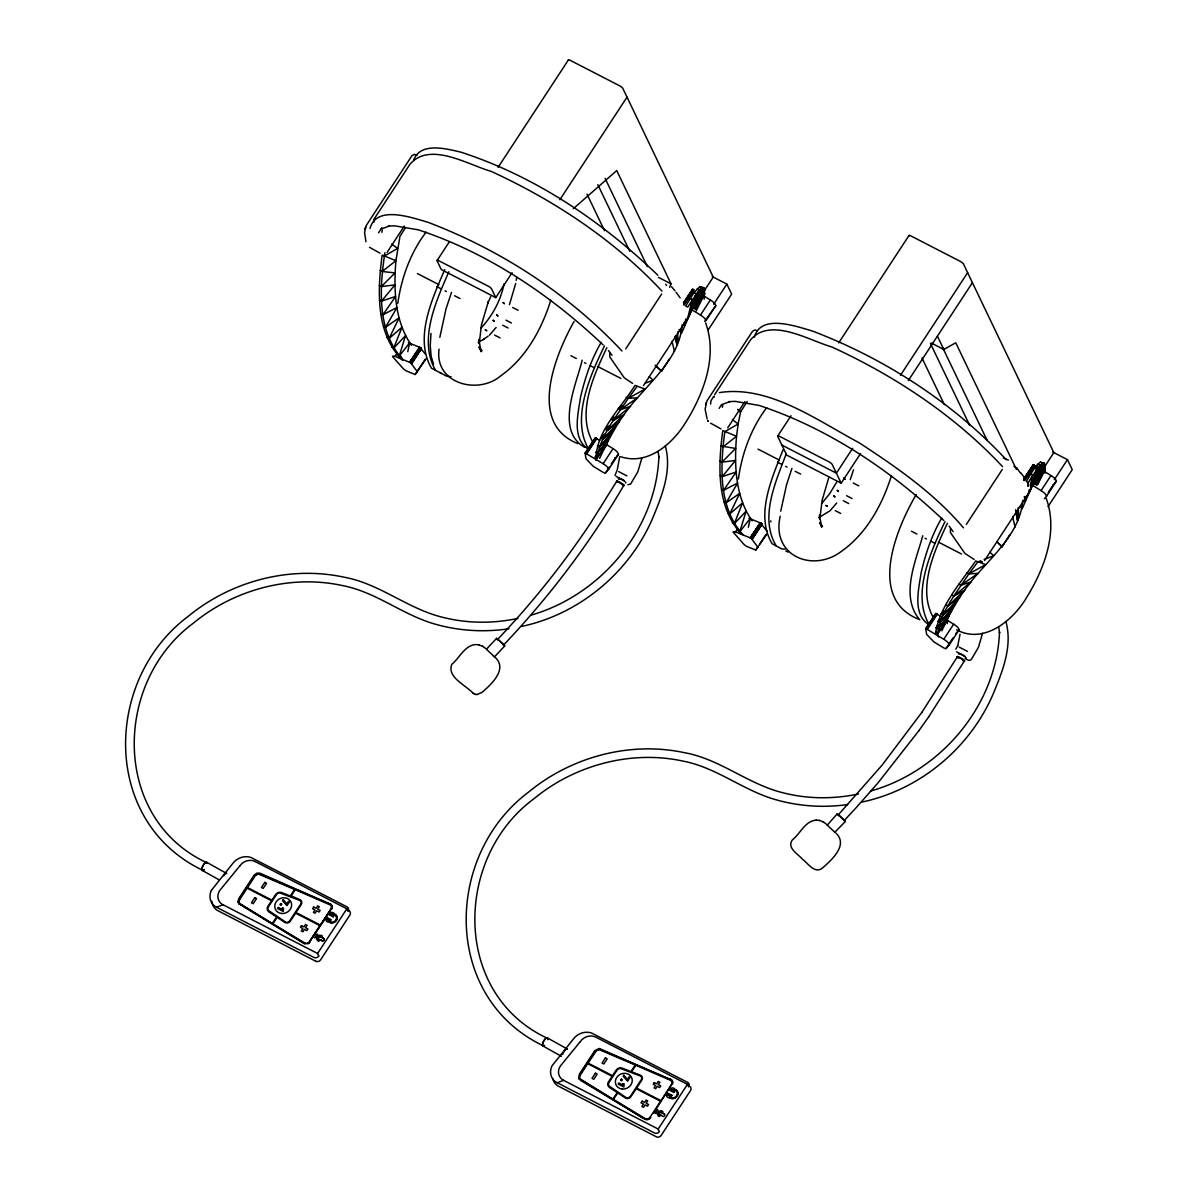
<?xml version="1.0" encoding="UTF-8"?>
<svg xmlns="http://www.w3.org/2000/svg" width="1197" height="1197" viewBox="0 0 1197 1197"><rect width="100%" height="100%" fill="white"/><g stroke="black" fill="none" stroke-linecap="round" stroke-linejoin="round"><path stroke-width="1.5" d="M304.741 943.924A4.055 3.621 -25.6 0 1 304.277 943.7L238.966 903.84L238.008 901.266L238.742 898.693L254.138 875.172L256.846 873.122L260.108 873.226L330.177 904.124A4.055 3.621 -25.6 0 1 332.168 906.787M238.068 901.79L238.502 902.927L239.041 899.321L254.437 875.8L258.821 873.511L330.177 904.124M579.318 1078.946L579.348 1074.248L594.744 1050.727L599.128 1048.437L670.784 1079.679L599.428 1049.066L595.044 1051.355L579.647 1074.876L579.109 1078.467M1028.253 486.147L1028.328 482.615L1032.802 475.029L1042.452 463.224L1044.233 463.179L1045.205 465.109L1044.921 473.294M402.252 359.968C375.334 332.975 377.564 290.063 382.172 255.051L395.923 260.692C393.618 289.27 394.471 320.961 411.499 345.275M403.03 359.788C376.846 331.494 379.464 288.193 384.91 252.672M741.586 534.296C716.06 506.989 718.2 465.169 722.779 430.606L736.529 436.247C734.225 464.825 735.078 496.516 752.105 520.83M743.621 535.343C718.095 508.037 720.25 466.217 724.828 431.653L738.175 424.007L740.554 411.933L747.137 401.519M430.247 345.335L431.025 333.454M780.22 516.236C771.063 555.573 812.419 573.198 841.341 551.413C866.538 533.653 882.354 504.685 891.421 475.718M682.14 324.821C679.941 354.806 656.061 376.412 637.462 397.853C621.093 415.598 609.662 436.71 599.622 458.361M1022.747 500.361C1020.547 530.346 996.652 551.967 978.069 573.393C962.657 590.375 951.091 610.096 941.874 630.864M334.262 914.897L334.307 914.358A4.653 4.16 -25.6 0 1 335.968 920.239A4.653 4.16 -25.6 0 1 329.384 921.87L329.384 921.87A4.653 4.16 -25.6 0 0 335.938 920.194A4.653 4.16 -25.6 0 0 334.292 914.313M674.839 1090.407L674.913 1089.898A4.653 4.16 -25.6 0 1 676.559 1095.779A4.653 4.16 -25.6 0 1 669.991 1097.41L669.976 1097.38M947.321 623.592L947.665 620.196L937.64 633.632L938.568 636.954M595.822 455.922L594.999 457.03L597.049 458.092C600.325 435.439 616.156 416.975 628.245 398.317L645.033 389.085L635.068 385.389C620.585 408.521 595.582 431.623 595.926 460.351M935.605 632.585C940.348 605.173 960.353 583.238 975.66 560.944L985.64 564.64L968.852 573.872C956.762 592.53 940.917 610.979 937.64 633.632L935.605 632.585L936.428 631.477M704.165 299.19L704.614 289.554L703.627 287.624L699.811 286.607L694.036 292.592L685.686 306.013L687.736 307.06L699.317 289.689L703.627 287.624L695.442 307.434L695.666 309.29L693.617 308.242M619.747 456.581L617.173 470.197L614.959 475.329M690.145 298.427L692.195 299.474L689.876 314.257L681.512 333.35L679.043 329.504M1027.774 486.027L1028.328 482.615L1026.293 481.568L1030.752 473.967L1032.802 475.029L1030.482 489.812L1022.118 508.905L1020.472 506.346M960.054 634.245L957.69 645.916M685.761 318.986L684.639 325.808L684.011 322.621M1026.083 496.246L1025.231 501.348L1024.303 496.59M413.713 160.084C420.312 141.485 447.394 148.967 461.324 152.288C535.388 176.438 601.971 221.43 657.811 275.205M397.778 303.44C401.399 277.869 410.406 252.836 426.087 232.143M439.838 337.315L446.047 308.826L451.508 292.367M516.221 280.367L516.76 277.225M738.384 478.995C741.99 453.424 751.013 428.391 766.693 407.683M780.728 511.179L786.653 484.381L791.935 468.416M416.945 155.296L414.312 154.338L411.858 155.834L366.342 225.365L364.546 232.278L365.953 241.749M585.124 453.05L586.006 458.765L593.114 466.202L602.809 472.172A4.249 1.062 33.2 0 0 605.398 473.069L608.63 469.359L607.807 467.533A7.766 1.945 33.2 0 0 603.991 464.212L585.183 453.02L595.133 437.922L599.697 440.391M608.63 469.359L618.505 454.276L617.682 452.451A7.766 1.945 33.2 0 0 613.866 449.129L605.637 444.042M693.063 310.472L701.292 315.574A7.766 1.945 33.2 0 1 705.123 318.881L705.931 320.721L715.806 305.639L714.983 303.799A7.766 1.945 33.2 0 0 711.168 300.492L704.435 296.302M757.551 330.836L754.918 329.893L752.464 331.374L706.948 400.92L705.123 409.15L707.113 418.965M925.73 628.605L926.598 634.305L933.72 641.757L943.401 647.727A4.249 1.062 33.2 0 0 946.004 648.624L949.236 644.914L948.413 643.073A7.766 1.945 33.2 0 0 944.598 639.767L925.79 628.575L935.74 613.477L941.785 616.859M949.236 644.914L959.111 629.831L958.288 627.991A7.766 1.945 33.2 0 0 954.473 624.684L947.725 620.495M1044.383 498.745L1046.537 496.261L1045.714 494.436A7.766 1.945 33.2 0 0 1041.899 491.129L1032.188 485.114M1046.537 496.261L1056.412 481.179L1055.589 479.354A7.766 1.945 33.2 0 0 1051.774 476.047L1045.026 471.857M373.673 219.889L373.838 222.238M407.773 351.679L409.628 342.881L399.229 356.122L397.18 355.075M748.379 527.234L750.22 518.436L739.821 531.677L737.786 530.63M382.262 230.183L381.963 232.353M722.853 405.738L722.33 407.264M641.981 457.628L637.836 471.753L630.639 484.037L627.886 484.725M982.587 633.168L978.443 647.308L971.246 659.592L969.211 660.505M687.437 319.404L692.195 299.474M1028.043 494.96L1029.33 489.513M1030.198 485.892L1032.802 475.029M696.085 293.654L691.926 310.442L689.876 314.257L696.085 293.654L694.036 292.592M1036.692 469.194L1032.532 485.997L1030.482 489.812L1036.692 469.194L1034.642 468.147L1030.752 473.967M504.117 283.719C500.795 300.312 492.521 315.724 481.014 328.053M515.683 283.494L509.458 304.622M364.965 229.076L365.19 228.283M365.28 227.969L365.519 227.161M705.557 404.631L705.796 403.823M705.886 403.509L706.125 402.716M399.229 356.122L405.499 335.639L393.708 348.162L391.658 347.115M739.821 531.677L746.09 511.194L734.315 523.717L732.265 522.655M699.317 289.689L691.926 310.442L699.317 289.689L697.282 288.627M1036.826 467.518L1037.874 464.182L1040.402 462.162L1044.233 463.179L1036.048 482.975L1036.273 484.845L1034.223 483.783M1039.924 465.244L1032.532 485.997L1039.924 465.244L1037.874 464.182L1034.642 468.147M444.775 269.609C432.132 298.786 413.908 338.197 431.504 368.182L441.08 373.329M448.875 271.719C436.217 300.896 418.007 340.307 435.588 370.292M550.815 300.178C541.747 329.13 525.932 358.098 500.735 375.858C478.142 395.145 434.316 383.758 439.06 349.12M601.193 342.357C591.228 359.384 584.914 378.207 580.5 397.374C578.136 413.833 571.418 438.91 588.715 449.369M604.425 346.008C590.226 375.304 570.715 418.77 588.685 449.189M606.849 347.669C593.682 375.379 576.4 413.13 592.754 442.052M783.018 449.818C771.915 478.321 754.978 514.86 772.11 543.737L781.686 548.884L785.112 549.124M786.369 453.468C775.791 481.568 759.167 517.538 776.195 545.847M828.908 477.229L822.13 500.211L819.78 519.154L819.496 515.189L821.681 527.264L819.975 522.954L822.519 526.485L819.556 522.73M853.506 469.748L850.244 479.683M941.785 517.912C931.835 534.939 925.52 553.762 921.106 572.929C918.742 589.373 912.024 614.45 929.306 624.924M945.032 521.548C930.832 550.844 911.321 594.311 929.276 624.744M947.44 523.224C934.288 550.919 917.007 588.685 933.361 617.607M334.068 915.376L330.013 913.281L334.247 914.852M582.191 360.177L582.071 360.536C576.311 384.626 554.944 430.396 584.63 447.319M922.797 535.732L922.663 536.091C915.63 561.662 899.875 596.39 919.745 619.822M521.518 626.465C578.959 614.27 628.649 573.139 652.126 519.453C661.627 496.695 672.31 470.78 665.263 445.912M862.109 802.02C919.55 789.825 969.241 748.694 992.717 695.008C1002.218 672.25 1012.916 646.335 1005.869 621.467M701.846 287.669L693.557 308.003L701.846 287.669L699.811 286.607M1042.452 463.224L1034.163 483.558L1042.452 463.224L1040.402 462.162M393.708 348.162L401.968 327.245L389.115 338.482L387.065 337.434M669.647 287.31L671.023 283.839L616.739 170.558L573.243 208.757M734.315 523.717L742.574 502.8L729.721 514.037L727.671 512.989M703.627 287.624L694.739 307.001L695.442 307.434L704.614 289.554L695.666 309.29L704.794 293.445L696.19 310.966M1044.233 463.179L1035.33 482.556L1036.048 482.975L1045.205 465.109L1036.273 484.845L1045.4 468.985L1037.575 484.92M490.74 296.661L487.778 303.155L488.301 301.674L481.523 324.656L479.189 343.614L478.89 339.634L481.074 351.709L479.369 347.414L481.912 350.93L478.95 347.19M389.115 338.482L399.11 317.833L385.524 327.275L383.474 326.227M729.721 514.037L739.716 493.373L726.13 502.83L724.08 501.767M609.857 353.22L609.782 356.915L624.325 377.908L632.615 383.399M950.463 528.775L950.388 532.47L964.932 553.463L974.178 559.433M836.628 482.271L829.416 494.077L821.606 503.608M503.413 644.809L503.638 644.959C549.603 596.57 590.061 542.944 623.832 485.369L616.814 481.164L590.585 523.089C563.024 564.4 531.872 603.318 497.668 639.333L497.832 639.602M838.813 815.561L838.274 814.888L882.114 765.122L921.899 712.29M486.326 649.343L496.605 638.315L499.583 640.919M496.575 638.375L498.057 639.976M493.598 656.285L494.466 656.944L504.715 645.961L502.56 643.732M834.773 832.289L845.306 821.516L838.858 815.187L837.197 813.87L827.187 825.212M837.167 813.93L838.663 815.531M835.072 832.484L826.962 824.838M845.306 821.516L844.439 820.858M329.893 903.466A4.055 3.621 -25.6 0 1 331.21 908.613L320.377 925.116L295.988 912.548L301.18 904.633A3.905 3.501 -25.6 0 0 299.744 899.605L290.632 895.625M671.547 1084.527L671.771 1084.123A3.337 2.978 -25.6 0 0 670.814 1080.472L635.831 1065.27L631.567 1071.779L640.335 1075.175A3.905 3.501 -25.6 0 1 641.757 1080.173L636.595 1088.103L660.968 1100.671M211.435 890.254L233.43 862.663A15.381 13.751 -25.6 0 1 241.599 857.351A14.843 13.272 -25.6 0 1 251.026 857.501L347.04 906.862A3.591 3.217 -25.6 0 1 348.028 911.306L346.846 908.792L255.2 861.556M385.524 327.275L396.97 307.524L382.995 314.736L380.96 313.674M726.13 502.83L737.576 483.079L723.601 490.276L721.567 489.229M955.819 649.103L957.78 645.752M574.066 321.424C554.705 355.898 527.608 423.918 577.971 443.638M928.558 717.048L964.423 660.924L962.508 659.278L957.42 656.704L921.84 712.38M405.603 227.46L399.948 236.378L395.923 260.692L382.202 271.495L380.167 270.447M655.148 365.16L661.582 371.22L669.108 359.324M916.199 494.57C895.82 529.313 867.466 598.799 918.578 619.193M997.026 541.927L1002.188 546.775L1009.699 534.879M937.64 633.632L949.086 615.812L938.149 628.769L936.099 627.722L938.164 624.909M374.048 219.141L409.973 164.243C429.977 140.977 468.401 165.006 491.084 171.336C554.51 200.483 614.181 239.984 661.986 291.14M378.536 232.802L381.888 227.684M387.095 252.343L404.302 226.068M437.055 260.572L449.384 241.734M498.102 167.326L568.425 59.91M426.386 358.337L415.194 374.496L406.741 371.115A4.249 1.062 33.2 0 1 403.598 369.065L392.541 356.571A7.766 1.945 33.2 0 1 394.651 356.317L397.254 353.504M395.279 356.511L409.598 362.287L419.474 347.205L425.429 354.073M409.598 362.287L419.833 347.369M409.958 362.452L420.012 347.474M410.152 362.556L420.207 347.579M410.332 362.661L420.401 347.684M417.499 371.908L410.721 362.886L420.596 347.803M411.08 363.14L420.775 347.938M411.244 363.275L421.12 348.192L411.409 363.409M411.559 363.529L421.434 348.447M411.693 363.664L421.553 348.581M415.194 374.496L425.07 359.414M495.782 297.619L491.623 288.956A3.307 0.823 33.2 0 0 488.271 286.218L439.224 260.946A3.307 0.823 33.2 0 0 437.129 260.871L441.289 269.534L495.782 297.619L512.062 272.751M559.882 199.704L627.019 97.137M254.078 877.566L247.525 887.576L271.899 900.144L275.49 894.668A4.803 4.294 -25.6 0 1 281.549 892.558L290.347 895.954L294.612 889.461L258.732 874.169A3.875 3.471 -25.6 0 0 257.31 874.379M625.732 348.866L661.657 293.968M290.961 896.239L295.225 889.715L330.207 904.932A3.337 2.978 -25.6 0 1 331.15 908.568L331.539 909.256M683.427 302.901L692.435 289.285L694.021 289.928L684.145 305.011M585.468 453.035L595.478 437.982M683.652 302.856L692.779 289.33M585.752 453.109L595.627 438.027M684.041 302.961L692.928 289.375M585.917 453.169L595.956 438.162M684.205 303.021L693.258 289.509M586.261 453.319L596.136 438.252M684.564 303.17L693.452 289.599M586.455 453.424L596.33 438.341M683.756 304.786L693.632 289.704M586.844 453.648L596.719 438.566M704.105 291.021L713.232 277.061L622.874 88.473A3.307 0.823 33.2 0 0 619.507 85.735L570.46 60.449A3.307 0.823 33.2 0 0 568.38 60.374M689.502 315.439L643.447 385.629M603.198 463.673L613.073 448.591M700.499 315.035L710.375 299.953M713.666 304.233L726.863 284.093L712.26 276.567M605.398 473.069L609.348 467.039M611.308 464.017L615.258 457.987A4.249 1.062 33.2 0 1 614.615 457.912M704.674 321.409L715.806 305.639M708.31 329.729L731.651 294.088L726.863 284.093M239.295 904.244L238.667 903.211L303.993 943.041A4.055 3.621 -25.6 0 0 309.664 941.53L331.24 908.628M330.567 910.752L309.694 941.545M333.215 916.872L333.754 915.959L329.639 913.835L329.1 914.747L333.2 916.827M320.976 940.229L318.432 938.912A1.751 1.571 -25.6 0 1 320.003 936.518L323.818 938.478A1.526 1.377 -25.6 0 1 322.232 940.887L321.305 939.66L321.664 940.588M318.881 940.977L319.464 940.004A2.095 1.87 -25.6 0 1 318.282 937.221A2.095 1.87 -25.6 0 1 321.649 936.877L322.262 935.934A3.187 2.858 -25.6 0 0 317.729 936.473L316.891 936.009L317.878 934.573L316.906 934.049L314.467 937.835L317.115 937.401A3.007 2.678 -25.6 0 0 318.881 940.977L318.881 940.977A3.007 2.678 -25.6 0 1 317.1 937.371L317.115 937.401M330.028 913.326A2.484 2.214 -25.6 0 1 334.217 913.835A5.147 4.608 -25.6 0 1 336.911 919.715L335.998 921.106A5.147 4.608 -25.6 0 1 328.816 922.004A2.484 2.214 -25.6 0 1 326.272 919.072L329.878 921.525M318.791 956.014L317.579 953.485L346.846 908.792M714.639 394.696L750.579 339.798C770.584 316.532 809.007 340.561 831.691 346.891C895.102 376.038 954.787 415.539 1002.592 466.695M719.143 408.357L721.656 404.511M727.701 427.883L744.893 401.623M777.661 436.127L791.008 415.733M838.708 342.866L909.032 235.45M766.993 533.892L755.786 550.051L747.347 546.67A4.249 1.062 33.2 0 1 744.19 544.605L733.148 532.126A7.766 1.945 33.2 0 1 735.257 531.872L737.861 529.044M735.886 532.067L750.205 537.842L760.065 522.76L767.008 531.004M750.205 537.842L760.439 522.924M750.564 538.007L760.619 523.014M750.743 538.096L760.813 523.119M750.938 538.201L761.008 523.239M758.105 547.463L751.327 538.441L761.187 523.358M751.507 538.56L761.382 523.478M751.686 538.695L761.561 523.613M752.015 538.949L761.726 523.747M752.15 539.084L762.025 524.002M752.285 539.204L762.16 524.121M755.786 550.051L757.761 547.029M759.736 544.022L765.661 534.969M852.668 448.306L836.389 473.174L781.88 445.089M900.473 375.26L967.625 272.677M841.177 483.169L832.229 464.511A3.307 0.823 33.2 0 0 828.863 461.773L779.816 436.486A3.307 0.823 33.2 0 0 777.736 436.426L786.668 455.084L841.177 483.169L860.508 453.633M908.314 380.586L972.413 282.687M580.261 1075.145L587.742 1063.714L612.116 1076.283L608.54 1081.744A4.788 4.279 -25.6 0 0 609.482 1087.46L617.188 1092.532L612.909 1099.07L580.171 1078.991A3.875 3.471 -25.6 0 1 579.812 1076.043M966.338 524.406L1002.263 469.523M1024.019 478.456L1033.041 464.84L1037.604 467.294M926.074 628.575L935.949 613.492M1024.258 478.411L1033.25 464.855M926.209 628.605L936.234 613.567M1023.659 480.012L1033.535 464.93M926.523 628.724L936.383 613.642M1023.824 480.072L1033.699 464.99M926.687 628.784L936.563 613.702M1023.989 480.147L1033.864 465.064M926.867 628.874L936.937 613.896M1025.156 478.725L1034.238 465.244M927.451 629.203L937.326 614.121M1024.752 480.551L1034.627 465.468M631.881 1095.3L636.206 1088.686L660.594 1101.255M1044.757 466.501L1053.839 452.616L963.48 264.013A3.307 0.823 33.2 0 0 960.114 261.29L911.067 236.004A3.307 0.823 33.2 0 0 908.987 235.929M984.577 560.525L1030.093 490.979M943.805 639.228L953.665 624.146M1041.106 490.59L1050.981 475.508M1054.333 479.683L1067.455 459.633L1052.866 452.122M945.989 648.624L952.902 638.061M1048.243 492.431L1052.178 486.401M1048.018 506.645L1072.258 469.628L1067.455 459.633M670.5 1079.021A4.055 3.621 -25.6 0 1 671.816 1084.168L649.732 1117.774A3.337 2.978 -25.6 0 1 645.692 1118.851L613.477 1099.415L617.742 1092.906L625.418 1097.978A3.905 3.501 -25.6 0 0 630.999 1096.602M653.532 1113.24L671.846 1084.168M671.906 1095.33L667.776 1093.16L667.208 1094.028L671.352 1096.198L671.891 1095.285L671.352 1096.198M657.497 1109.589L655.073 1113.375L657.722 1112.956A3.007 2.678 -25.6 0 0 659.487 1116.532L660.071 1115.559A2.095 1.87 -25.6 0 1 658.889 1112.776A2.095 1.87 -25.6 0 1 662.255 1112.417L662.869 1111.489A3.187 2.858 -25.6 0 0 658.335 1112.013L657.527 1109.634M673.821 1092.427L674.36 1091.514L670.245 1089.39L669.677 1090.258L673.821 1092.427L674.39 1091.559M659.487 1114.706L660.385 1114.452L659.008 1114.422A1.751 1.571 -25.6 0 1 660.579 1112.028L664.425 1114.033A1.526 1.377 -25.6 0 1 662.839 1116.442L660.37 1114.407M669.991 1097.41L670.904 1096.676L666.864 1094.627A2.484 2.214 -25.6 0 0 669.437 1097.604A5.147 4.608 -25.6 0 0 676.574 1096.766L677.517 1095.27A5.147 4.608 -25.6 0 0 674.794 1089.345A2.484 2.214 -25.6 0 0 670.604 1088.836L674.689 1090.976L670.604 1088.836M687.437 1084.347L688.649 1086.876A3.591 3.217 -25.6 0 0 687.662 1082.402L591.617 1033.056A14.843 13.272 -25.6 0 0 582.206 1032.906A15.381 13.751 -25.6 0 0 574.036 1038.218L552.041 1065.809A15.381 13.751 -25.6 0 0 550.874 1074.741A14.843 13.272 -25.6 0 0 555.692 1081.923L654.535 1132.99A3.591 3.217 -25.6 0 0 659.382 1131.554L658.185 1129.04L687.437 1084.347L595.792 1037.111A11.506 10.294 -25.6 0 0 580.306 1041.704M623.832 485.369L622.904 485.279M964.423 660.924L962.792 660.52M382.995 314.736L395.564 296.482L381.589 301.09L379.554 300.028M723.601 490.276L736.155 472.037L722.195 476.63L720.16 475.583M843.705 819.825L844.259 820.469L855.631 808.289L877.73 783.197L918.982 730.559M713.651 396.491L710.853 400.965L710.614 404.077M918.922 730.649L928.618 716.958M595.508 452.167L597.542 453.229L610.964 434.96L599.458 446.9L597.423 445.853M938.149 628.769L951.57 610.515L940.064 622.455L938.029 621.408L940.333 618.625M626.211 397.254L628.245 398.317L637.103 386.451M607.059 444.641L597.049 458.092L608.48 440.272L597.542 453.229M966.817 572.809L968.852 573.872L977.71 561.992L980.912 560.735M630.176 1096.661L641.397 1079.499A3.187 2.843 -25.6 0 0 640.395 1075.968L620.435 1068.487A4.085 3.651 -25.6 0 0 617.323 1069.759L608.689 1082.926A4.07 3.636 -25.6 0 0 609.004 1085.948L626.211 1097.619A3.187 2.843 -25.6 0 0 630.161 1096.647M496.082 327.484L489.438 335.205M836.673 503.039L830.045 510.76L818.688 517.688M239.639 866.119L219.754 890.478A11.506 10.294 -25.6 0 0 222.956 904.797M580.246 1041.674L560.361 1066.033A11.506 10.294 -25.6 0 0 563.563 1080.352L658.185 1129.04M381.589 301.09L394.905 284.886L381.334 286.592L379.284 285.529M722.195 476.63L735.512 460.441L721.926 462.132L719.891 461.084M599.458 446.9L614.465 428.825L602.764 439.239L600.714 438.192L604.455 434.197M940.064 622.455L955.071 604.38L943.371 614.794L941.321 613.747L943.82 611.083M255.006 876.144L255.664 875.351A3.875 3.471 -25.6 0 1 256.861 874.558M936.099 627.722L938.283 625.133M616.35 456.745L618.505 454.276M1056.412 481.179L1053.165 484.89A4.249 1.062 33.2 0 1 1052.717 484.86M955.864 633.542L959.111 629.831M602.764 439.239L618.939 421.928L607.388 430.381L605.353 429.334L609.258 425.638M943.371 614.794L959.545 597.483L947.994 605.936L945.944 604.874M938.029 621.408L940.573 618.744M381.334 286.592L395.04 272.901L382.202 271.495M721.926 462.132L735.646 448.441L720.774 446.002M607.388 430.381L624.325 414.401L613.253 420.491L611.218 419.429L614.091 417.08M947.994 605.936L964.932 589.941L953.859 596.031L951.81 594.984M600.714 438.192L603.318 435.873M941.321 613.747L943.924 611.428M613.253 420.491L630.535 406.322L620.255 409.733L618.206 408.671L622.515 405.708M953.859 596.031L971.141 581.877L960.847 585.288L958.812 584.226M722.808 447.05L736.529 436.247L738.175 424.007L732.325 419.563M484.396 338.781L488.181 336.103M620.255 409.733L637.462 397.853L628.245 398.317M960.847 585.288L978.069 573.393L968.852 573.872M483.139 339.679L484.336 338.96L478.082 342.147M384.222 256.098L397.584 248.467L391.718 244.008M931.221 342.985L943.805 349.479L955.745 342.776L1016.418 469.389M381.125 229.106L389.13 226.083L388.367 226.143L394.486 225.799L418.396 229.854C487.852 252.806 550.306 294.881 603.168 344.945M721.716 404.661L729.736 401.638L728.973 401.683L735.093 401.339L758.988 405.409C828.459 428.361 890.912 470.436 943.775 520.486M645.108 383.309L653.113 380.167L649.238 376.666M984.114 559.478L993.705 555.722L989.844 552.221M211.45 890.254A15.381 13.751 -25.6 0 0 210.283 899.186A14.843 13.272 -25.6 0 0 215.101 906.368L216.552 907.251L223.001 904.737L317.579 953.485M557.159 1082.806L563.607 1080.293M531.453 615.034C601.837 594.655 656.3 528.49 658.904 456.356L658.963 457.239L658.066 451.478M870.384 791.112C941.53 771.227 996.892 704.629 999.51 631.896L999.57 632.794L998.672 627.033M719.412 392.601C769.192 384.821 817.312 420.611 859.117 442.725C896.583 467.234 934.363 493.373 963.435 527.817M517.882 618.445C491.189 623.996 464.526 623.487 438.551 616.216C405.514 606.909 378.192 583.298 344.018 577.178C289.644 565.448 230.856 581.173 188.138 616.41C103.466 679.672 101.491 821.636 202.383 870.114M858.488 794C831.78 799.536 805.132 799.042 779.142 791.756C746.105 782.464 718.798 758.853 684.624 752.718C630.235 741.003 571.463 756.728 528.745 791.965C444.057 855.227 442.097 997.191 542.989 1045.654A4.294 1.631 -60.8 0 0 543.977 1045.55M477.094 694.544L481.852 692.479C490.561 685.058 507.947 669.497 495.453 657.647M816.309 820.11C805.012 820.858 800.314 833.785 792.339 839.935C786.534 848.134 798.16 853.97 802.603 859.341C808.17 863.426 814.813 874.289 822.459 868.02C831.122 860.389 848.598 845.262 836.06 833.202M508.949 628.739C484.68 632.405 459.648 631.014 435.992 624.385C403.03 615.348 375.918 591.722 341.968 585.468C290.961 574.38 234.208 589.373 193.51 623.068C113.161 682.021 111.65 818.389 206.572 862.618M847.745 804.534C824.045 807.93 799.656 806.374 776.599 799.94C743.636 790.903 716.524 767.277 682.574 761.023C631.567 749.935 574.799 764.928 534.116 798.623C453.768 857.576 452.257 993.929 547.164 1038.158M451.089 376.771L446.526 376.142L439.688 372.402M625.732 483.019C627.063 481.733 614.914 475.613 619.029 479.413M478.995 644.869L482.915 646.485M472.92 693.198L475.538 694.395M819.586 820.424L823.506 822.04M479.114 644.884C466.142 642.235 460.007 657.722 451.733 664.395C446.81 677.397 465.917 685.088 473.443 693.572M475.389 694.38L477.259 694.559M816.159 820.095L819.721 820.439M623.442 485.638C627.348 485.877 612.864 477.947 617.383 482.226M965.695 658.38C968.627 658.44 959.126 652.574 958.453 653.936M1003.34 457.957L1008.428 460.097M620.989 456.805C647.891 465.618 673.058 443.533 686.135 421.718C703.956 393.02 717.736 355.958 705.632 322.876M788.269 552.086L785.771 550.994M408.342 342.716L419.474 347.205M748.933 518.271L760.065 522.76M963.181 660.834C969.824 662.899 953.141 653.068 957.989 657.781M721.028 428.915L710.614 423.184M379.973 253.166L369.544 247.315M305.085 943.296L272.871 923.86L277.135 917.351L284.811 922.438A3.905 3.501 -25.6 0 0 290.392 921.047L295.599 913.146L319.988 925.7L309.14 942.234A3.337 2.978 -25.6 0 1 306.791 943.505M658.44 277.36L671.023 283.839M512.69 307.494L518.136 310.292M853.296 483.034L858.743 485.847M417.409 273.574L438.925 284.662M597.752 366.521L620.914 378.447M758.015 449.114L779.516 460.202M938.343 542.061L961.505 554.002M505.972 320.153L511.433 322.966M846.578 495.708L852.025 498.521M436.86 286.607L440.945 288.716M445.03 290.811L446.391 291.514M454.561 295.734L460.022 298.547M570.864 355.674L576.311 358.487M584.495 362.691L585.857 363.394M589.941 365.504L594.026 367.614M777.452 462.147L781.551 464.256M785.636 466.366L786.998 467.069M795.167 471.289L800.613 474.087M911.471 531.229L916.917 534.042M925.101 538.246L926.463 538.949M930.548 541.059L934.633 543.169M502.68 325.195L508.127 327.993M843.287 500.735L848.733 503.548M494.63 335.085L500.077 337.883M835.237 510.625L840.683 513.438M956.627 629.802C983.904 644.659 1013.231 620.42 1026.742 597.273C1044.547 568.56 1058.343 531.513 1046.238 498.416M618.699 471.633L626.869 475.852M959.306 647.188L967.475 651.392M615.976 476.271L624.161 480.491M956.583 651.826L964.767 656.031M965.216 658.589L968.478 660.28M320.003 936.518L323.818 938.478A1.526 1.377 -25.6 0 1 322.217 940.842L322.232 940.887M664.425 1114.033L660.609 1112.058A1.751 1.571 -25.6 0 0 659.023 1114.467L659.023 1114.467M216.552 907.251L313.928 957.435A3.591 3.217 -25.6 0 0 318.776 956.014M315.754 961.236L216.911 910.169A14.843 13.272 -25.6 0 1 212.108 902.987A15.381 13.751 -25.6 0 1 211.824 901.221M1013.949 466.336L1016.702 467.862L1020.712 473.413M547.448 1037.919L567.453 1049.111M542.944 1045.983L561.408 1056.308M206.857 862.364L226.846 873.556M202.338 870.443L219.26 879.9M579.273 1078.751L644.899 1119.225A4.055 3.621 -25.6 0 0 649.447 1118.896M579.004 1078.317L580.71 1080.442L643.328 1118.282M838.274 814.888L839.486 815.86M504.715 645.961L503.054 644.644M823.147 821.785L826.11 823.925M482.556 646.23L485.503 648.37M958.483 657.931L957.331 656.824M486.67 649.492L494.511 656.884M498.251 639.647L500.346 641.622M839.8 816.025L843.855 819.855M500.241 641.427L501.304 642.43M501.139 642.355L502.336 643.402M996.877 541.657L1002.188 546.775M656.27 366.117L661.582 371.22M501.887 643.073L503.249 644.3M671.532 286.741L675.018 290.766M949.101 526.126L953.066 531.588M608.495 350.571L612.026 355.255M1006.303 459.723C953.036 402.776 885.301 358.816 812.509 331.075C796.259 326.347 760.649 313.464 754.364 337.24M621.946 351.005C568.68 294.058 500.945 250.098 428.167 222.358C411.918 217.63 376.292 204.747 370.008 228.522M1020.951 472.965L1024.108 477.259M676.096 292.307L680.105 297.858M665.697 284.168L666.579 285.425M400.082 355.03L401.803 358.112M937.416 336.148L943.805 349.479M942.488 347.235L987.196 440.526M930.473 343.539L969.585 425.174M922.004 357.993L944.358 404.646M605.083 178.338L647.397 266.647M597.842 184.652L629.772 251.295M586.994 194.109L604.545 230.767M674.794 1089.345L674.809 1089.375A5.147 4.608 -25.6 0 1 677.532 1095.315L677.517 1095.27M669.437 1097.604L669.407 1097.559A5.147 4.608 -25.6 0 0 676.559 1096.721M662.225 1112.387L662.255 1112.417A2.095 1.87 -25.6 0 0 658.859 1112.731A2.095 1.87 -25.6 0 0 660.071 1115.559L660.086 1115.589M650.599 1117.729L650.285 1117.1A4.055 3.621 -25.6 0 1 644.585 1118.611M578.675 1077.345L579.572 1079.395M1016.448 511.269L1018.722 517.508L1018.243 507.498M675.841 335.714L678.13 341.953L677.637 331.943M433.553 364.187L431.129 356.347L430.307 346.337M1012.647 516.924L1015.116 527.009M672.041 341.369L674.51 351.469M1015.654 510.296L1017.555 520.575L1015.64 509.922M675.362 336.462L676.963 345.035L675.347 336.148M770.838 520.89L770.913 521.892M714.115 396.237L714.175 397.03M690.16 1086.696A3.591 3.217 -25.6 0 1 690.46 1090.662L661.208 1135.354A3.591 3.217 -25.6 0 1 656.345 1136.806L557.518 1085.709A14.843 13.272 -25.6 0 1 552.715 1078.527M596.63 1050.607A3.875 3.471 -25.6 0 0 596.271 1050.906L588.131 1063.131L612.505 1075.684L616.081 1070.223A4.803 4.294 -25.6 0 1 622.156 1068.113L630.954 1071.51L635.218 1065.001L599.323 1049.724A3.875 3.471 -25.6 0 0 597.034 1050.338M670.799 1079.649A4.055 3.621 -25.6 0 1 672.594 1083.854M650.57 1117.714A4.055 3.621 -25.6 0 1 649.881 1118.552M562.74 1054.422A4.623 1.751 -60.8 0 1 563.129 1053.36M563.667 1052.283A4.623 1.751 -60.8 0 1 565.702 1049.679M566.376 1049.215A4.623 1.751 -60.8 0 1 566.974 1049.021M544.68 1045.415A4.623 1.751 -60.8 0 1 542.525 1044.203A4.623 1.751 -60.8 0 1 545.712 1038.502A4.623 1.751 -60.8 0 1 547.882 1039.699M542.69 1045.325A4.294 1.631 -60.8 0 1 544.246 1040.193A4.294 1.631 -60.8 0 1 547.463 1038.487M348.866 910.648A3.591 3.217 -25.6 0 1 349.853 915.107L320.616 959.814A3.591 3.217 -25.6 0 1 315.739 961.251M239.699 866.149A11.506 10.294 -25.6 0 1 255.23 861.496M277.076 893.89A4.085 3.651 -25.6 0 0 276.716 894.204L268.098 907.371A4.07 3.636 -25.6 0 0 268.397 910.393L285.604 922.079A3.187 2.843 -25.6 0 0 289.554 921.106L300.806 903.959A3.187 2.843 -25.6 0 0 299.789 900.413L279.829 892.947A4.085 3.651 -25.6 0 0 277.48 893.605M305.908 943.52A3.337 2.978 -25.6 0 1 305.085 943.311M332.182 907.296A4.055 3.621 -25.6 0 1 331.509 909.241M309.963 942.159A4.055 3.621 -25.6 0 1 309.649 942.593M309.275 942.997A4.055 3.621 -25.6 0 1 307.883 943.879M223.704 875.725A4.623 1.751 -60.8 0 1 224.393 874.827M225.111 874.139A4.623 1.751 -60.8 0 1 225.784 873.675M204.089 869.86A4.623 1.751 -60.8 0 1 201.889 868.947A4.623 1.751 -60.8 0 1 204.642 863.396A4.623 1.751 -60.8 0 1 207.32 863.336M204.014 869.561A4.294 1.631 -60.8 0 1 201.964 868.723A4.294 1.631 -60.8 0 1 204.507 863.576A4.294 1.631 -60.8 0 1 206.991 863.501M980.882 561.722L982.109 562.051L980.882 561.722M282.402 908.134L282.402 909.525L278.243 907.371L277.509 908.478L283.315 911.471L283.509 908.179L282.402 908.134M623.009 1083.689L623.009 1085.066L618.834 1082.926L618.116 1084.033L623.906 1087.026L624.116 1083.719L623.009 1083.689M503.159 302.572L504.371 303.634L503.159 302.572M843.765 478.127L844.962 479.189L843.765 478.127M239.654 899.59L239.205 900.488A3.875 3.471 -25.6 0 0 239.565 903.436L272.303 923.53L276.597 916.992L268.906 911.89A4.788 4.279 -25.6 0 1 267.963 906.204L271.524 900.728L247.136 888.159L239.654 899.59M496.68 314.871L497.802 315.948L496.68 314.871M837.287 490.411L838.409 491.488L837.287 490.411M254.796 897.645L251.43 902.807L253.195 903.72L256.577 898.558L254.796 897.645M264.806 882.354L261.44 887.516L263.205 888.428L266.587 883.266L264.806 882.354M280.682 903.63L279.948 904.737L281.056 905.321L281.789 904.214L280.682 903.63M283.27 899.68L282.567 900.757L286.996 905.635L289.479 901.85L288.447 901.311L286.801 903.84L283.27 899.68M301.509 925.64L300.417 927.301L302.841 928.543L301.27 930.952L302.886 931.775L304.457 929.381L306.881 930.623L307.973 928.962L305.534 927.72L307.12 925.311L305.504 924.473L303.933 926.882L301.509 925.64M313.674 907.057L312.582 908.718L315.006 909.959L313.434 912.368L315.05 913.191L316.621 910.797L319.045 912.039L320.138 910.378L317.699 909.136L319.285 906.728L317.669 905.89L316.098 908.299L313.674 907.057M327.17 917.62L326.631 918.518L330.746 920.643L331.285 919.73L327.2 917.65M595.403 1073.2L592.036 1078.347L593.802 1079.26L597.183 1074.113L595.403 1073.2M605.413 1057.909L602.046 1063.056L603.812 1063.983L607.193 1058.821L605.413 1057.909M621.288 1079.185L620.555 1080.293L621.662 1080.861L622.395 1079.754L621.288 1079.185M623.876 1075.235L623.173 1076.298L627.602 1081.19L630.071 1077.39L629.053 1076.866L627.393 1079.38L623.876 1075.235M642.116 1101.18L641.023 1102.841L643.447 1104.098L641.861 1106.492L643.477 1107.33L645.063 1104.921L647.487 1106.178L648.565 1104.517L646.141 1103.26L647.712 1100.866L646.111 1100.028L644.525 1102.437L642.116 1101.18M654.28 1082.597L653.188 1084.258L655.612 1085.514L654.041 1087.908L655.642 1088.746L657.228 1086.337L659.652 1087.594L660.729 1085.933L658.305 1084.677L659.876 1082.283L658.275 1081.445L656.689 1083.854L654.28 1082.597M493.149 320.272L494.256 321.335L493.149 320.272M833.74 495.827L834.863 496.89L833.74 495.827M485.324 329.953L486.685 330.656L485.324 329.953M825.915 505.493L827.277 506.196L825.915 505.493M708.28 421.224L707.711 420.581L708.28 421.224M740.554 411.933L737.891 409.464L740.554 411.933M622.38 1089.061A8.633 7.721 -25.6 0 0 631.732 1077.809A8.633 7.721 -25.6 0 0 617.278 1076.702A8.633 7.721 -25.6 0 0 622.38 1089.061M281.774 913.506A8.633 7.721 -25.6 0 0 291.125 902.254A8.633 7.721 -25.6 0 0 276.672 901.146A8.633 7.721 -25.6 0 0 281.774 913.506"/></g></svg>
